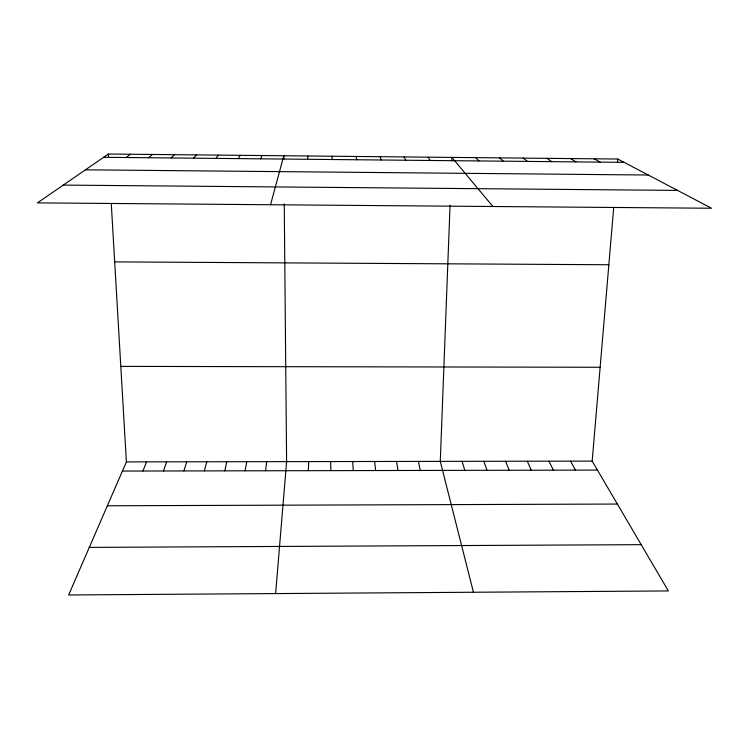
<?xml version="1.0" encoding="UTF-8"?>
<svg xmlns="http://www.w3.org/2000/svg" width="749" height="749" viewBox="0 0 749 749"><rect width="100%" height="100%" fill="white"/><g stroke="black" fill="none" stroke-linecap="round" stroke-linejoin="round"><path stroke-width="1.12" d="M308.354 470.681L308.672 461.599M450.055 205.226L440.281 461.375L473.443 592.253M451.741 160.848L451.872 157.402L492.889 206.509M275.613 593.582L286.605 461.637L284.246 203.897M111.273 203.653L126.394 461.908L68.646 594.968L668.342 590.942L592.169 461.112L613.703 207.651M617.541 162.458L617.831 159.041L108.371 154.032L37.45 202.876L711.55 208.25L617.831 159.041M307.577 159.284L307.942 155.989M265.53 470.765L266.681 461.674M245.176 470.812L246.73 461.702M224.803 470.849L226.75 461.74M204.383 470.896L206.743 461.777M270.529 204.73L283.805 155.755L283.834 159.219M183.945 470.934L186.698 461.805M163.469 470.981L166.624 461.843M142.956 471.027L146.523 461.88M260.633 158.825L262 155.539M238.313 158.61L240.167 155.324M215.965 158.395L218.287 155.109M193.57 158.179L196.378 154.893M171.137 157.955L174.433 154.678M148.667 157.739L152.45 154.463M126.169 157.524L130.429 154.247M89.3 547.388L641.191 544.663M107.36 505.772L617.363 504.049M126.394 461.908L592.169 461.112M122.415 471.065L597.44 470.082M120.804 366.383L600.146 367.272M114.691 261.888L608.853 264.753M63.272 185.087L677.564 190.405M103.624 157.299L624.142 162.355M85.433 169.826L648.269 175.023M594.247 158.807L600.061 162.121M570.626 158.573L575.934 161.887M546.967 158.339L551.77 161.653M523.251 158.105L527.549 161.419M499.508 157.87L503.291 161.185M475.709 157.636L478.986 160.951M427.997 157.168L430.244 160.473M570.579 461.15L575.429 470.129M404.076 156.934L405.799 160.239M548.951 461.187L553.371 470.175M527.287 461.225L531.284 470.222M505.594 461.262L509.161 470.269M380.108 156.7L381.316 159.996M483.854 461.3L487 470.306M462.086 461.337L464.801 470.353M356.093 156.466L356.777 159.762M418.429 461.412L420.292 470.447M396.558 461.45L397.981 470.494M374.64 461.487L375.633 470.541M352.685 461.524L353.238 470.587M108.371 154.032L108.577 157.524M332.041 156.232L332.2 159.518M330.693 461.562L330.815 470.634"/></g></svg>
